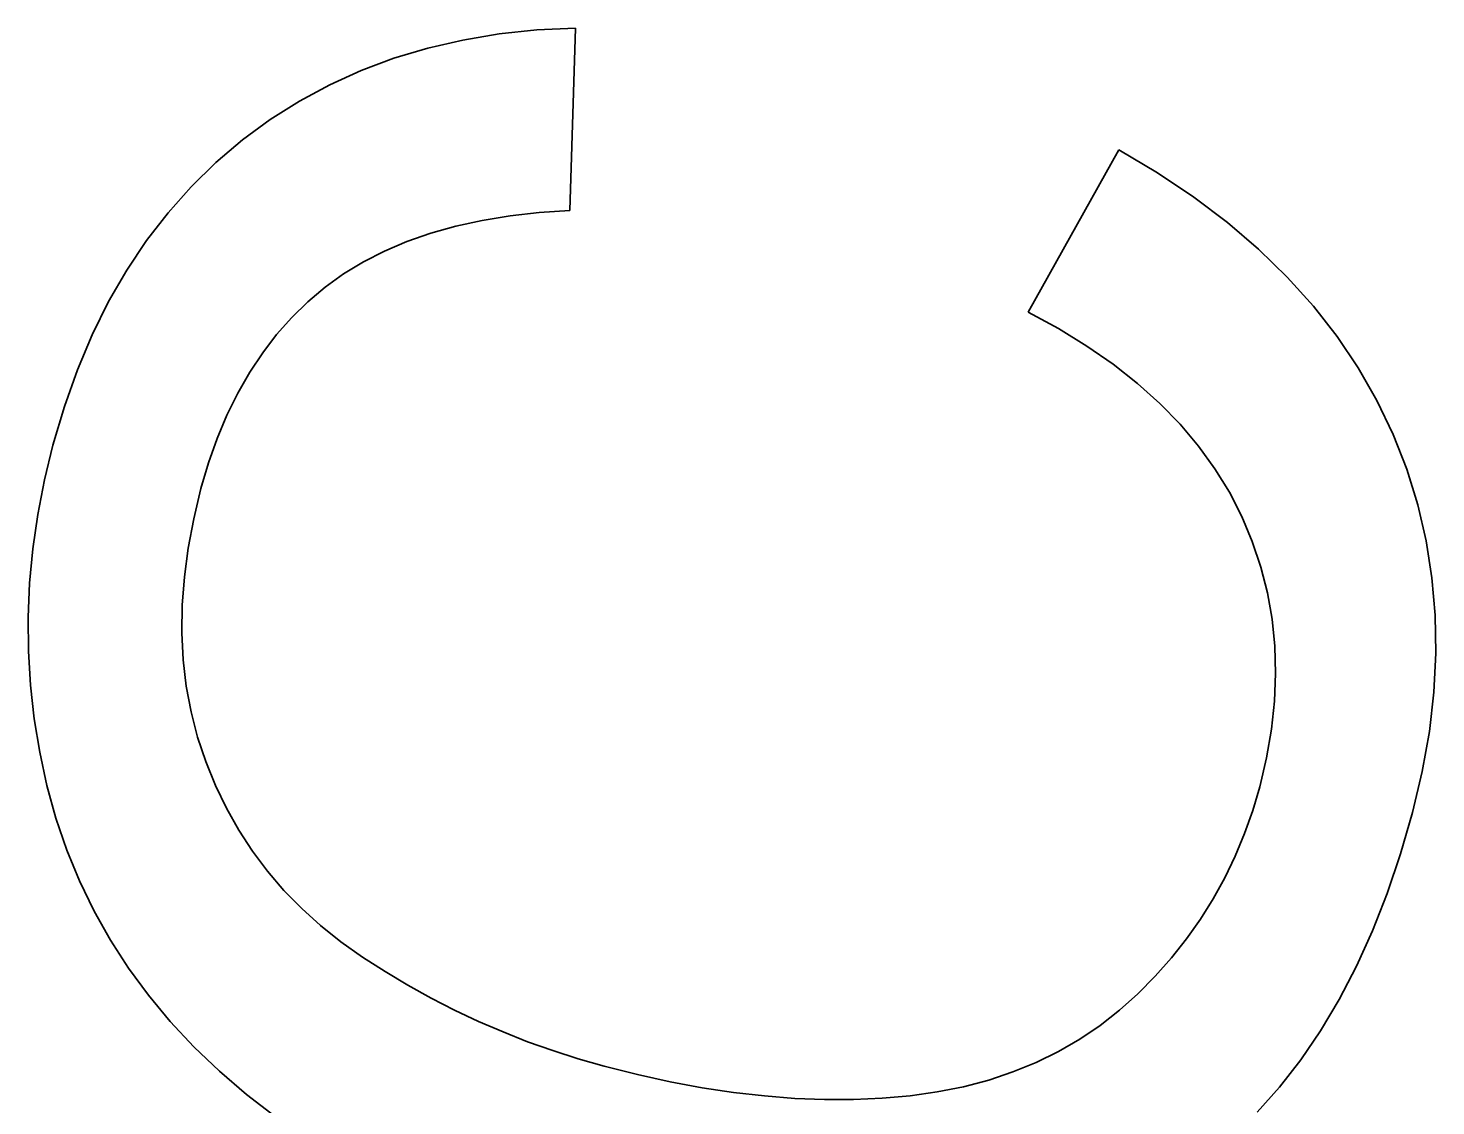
# Model space of a CAD drawing. Extents: x 23 to 417, y 3 to 294.
# Drawn here: x 224.435 to 225.727, y 164.705 to 165.694 of the extents above; entities that cross this region are included whole.
import ezdxf

# ---------------------------------------------------------------- set-up
doc = ezdxf.new("R2010")
doc.units = 0
doc.layers.add('1', color=7, linetype='Continuous', lineweight=13)

msp = doc.modelspace()

# ---------------------------------------------------------------- linework, layer by layer
at = {"layer": '1', "color": 7, "lineweight": 35, "ltscale": 0.000864758}
msp.add_line((224.867, 165.689), (224.9014, 165.6926), dxfattribs=at)
at = {"layer": '1', "color": 7, "lineweight": 35, "ltscale": 0.000888212}
msp.add_line((224.9014, 165.6926), (224.9369, 165.6943), dxfattribs=at)
at = {"layer": '1', "color": 7, "lineweight": 35, "ltscale": 0.004183}
msp.add_line((224.9369, 165.6943), (224.9318, 165.527), dxfattribs=at)
at = {"layer": '1', "color": 7, "lineweight": 35, "ltscale": 0.000825939}
msp.add_line((224.8015, 165.676), (224.8337, 165.6834), dxfattribs=at)
at = {"layer": '1', "color": 7, "lineweight": 35, "ltscale": 0.000843872}
msp.add_line((224.8337, 165.6834), (224.867, 165.689), dxfattribs=at)
at = {"layer": '1', "color": 7, "lineweight": 35, "ltscale": 0.000800939}
msp.add_line((224.7404, 165.6555), (224.7704, 165.6667), dxfattribs=at)
at = {"layer": '1', "color": 7, "lineweight": 35, "ltscale": 0.000811676}
msp.add_line((224.7704, 165.6667), (224.8015, 165.676), dxfattribs=at)
at = {"layer": '1', "color": 7, "lineweight": 35, "ltscale": 0.000793461}
msp.add_line((224.7115, 165.6424), (224.7404, 165.6555), dxfattribs=at)
at = {"layer": '1', "color": 7, "lineweight": 35, "ltscale": 0.000790119}
msp.add_line((224.6836, 165.6274), (224.7115, 165.6424), dxfattribs=at)
at = {"layer": '1', "color": 7, "lineweight": 35, "ltscale": 0.000790593}
msp.add_line((224.6569, 165.6105), (224.6836, 165.6274), dxfattribs=at)
at = {"layer": '1', "color": 7, "lineweight": 35, "ltscale": 0.000794741}
msp.add_line((224.6313, 165.5917), (224.6569, 165.6105), dxfattribs=at)
at = {"layer": '1', "color": 7, "lineweight": 35, "ltscale": 0.000796068}
msp.add_line((224.607, 165.5711), (224.6313, 165.5917), dxfattribs=at)
at = {"layer": '1', "color": 7, "lineweight": 35, "ltscale": 0.004265}
msp.add_line((225.3526, 165.4337), (225.4357, 165.5827), dxfattribs=at)
at = {"layer": '1', "color": 7, "lineweight": 35, "ltscale": 0.001034}
msp.add_line((225.4357, 165.5827), (225.4713, 165.5615), dxfattribs=at)
at = {"layer": '1', "color": 7, "lineweight": 35, "ltscale": 0.000795667}
msp.add_line((224.5842, 165.5488), (224.607, 165.5711), dxfattribs=at)
at = {"layer": '1', "color": 7, "lineweight": 35, "ltscale": 0.000999811}
msp.add_line((225.4713, 165.5615), (225.5045, 165.5393), dxfattribs=at)
at = {"layer": '1', "color": 7, "lineweight": 35, "ltscale": 0.000798914}
msp.add_line((224.563, 165.5249), (224.5842, 165.5488), dxfattribs=at)
at = {"layer": '1', "color": 7, "lineweight": 35, "ltscale": 0.000968755}
msp.add_line((225.5045, 165.5393), (225.5354, 165.5159), dxfattribs=at)
at = {"layer": '1', "color": 7, "lineweight": 35, "ltscale": 0.000805998}
msp.add_line((224.5433, 165.4994), (224.563, 165.5249), dxfattribs=at)
at = {"layer": '1', "color": 7, "lineweight": 35, "ltscale": 0.000646723}
msp.add_line((224.877, 165.5221), (224.8515, 165.5179), dxfattribs=at)
at = {"layer": '1', "color": 7, "lineweight": 35, "ltscale": 0.000673417}
msp.add_line((224.9038, 165.5251), (224.877, 165.5221), dxfattribs=at)
at = {"layer": '1', "color": 7, "lineweight": 35, "ltscale": 0.000701445}
msp.add_line((224.9318, 165.527), (224.9038, 165.5251), dxfattribs=at)
at = {"layer": '1', "color": 7, "lineweight": 35, "ltscale": 0.000598971}
msp.add_line((224.8272, 165.5125), (224.8041, 165.5061), dxfattribs=at)
at = {"layer": '1', "color": 7, "lineweight": 35, "ltscale": 0.00062207}
msp.add_line((224.8515, 165.5179), (224.8272, 165.5125), dxfattribs=at)
at = {"layer": '1', "color": 7, "lineweight": 35, "ltscale": 0.00094151}
msp.add_line((225.5354, 165.5159), (225.564, 165.4915), dxfattribs=at)
at = {"layer": '1', "color": 7, "lineweight": 35, "ltscale": 0.00081735}
msp.add_line((224.5252, 165.4722), (224.5433, 165.4994), dxfattribs=at)
at = {"layer": '1', "color": 7, "lineweight": 35, "ltscale": 0.000559804}
msp.add_line((224.7823, 165.4985), (224.7617, 165.4897), dxfattribs=at)
at = {"layer": '1', "color": 7, "lineweight": 35, "ltscale": 0.000578391}
msp.add_line((224.8041, 165.5061), (224.7823, 165.4985), dxfattribs=at)
at = {"layer": '1', "color": 7, "lineweight": 35, "ltscale": 0.000544236}
msp.add_line((224.7617, 165.4897), (224.7423, 165.4798), dxfattribs=at)
at = {"layer": '1', "color": 7, "lineweight": 35, "ltscale": 0.000917586}
msp.add_line((225.564, 165.4915), (225.5904, 165.4659), dxfattribs=at)
at = {"layer": '1', "color": 7, "lineweight": 35, "ltscale": 0.000831585}
msp.add_line((224.5085, 165.4434), (224.5252, 165.4722), dxfattribs=at)
at = {"layer": '1', "color": 7, "lineweight": 35, "ltscale": 0.000531126}
msp.add_line((224.7423, 165.4798), (224.7241, 165.4687), dxfattribs=at)
at = {"layer": '1', "color": 7, "lineweight": 35, "ltscale": 0.000517056}
msp.add_line((224.7072, 165.4566), (224.6914, 165.4432), dxfattribs=at)
at = {"layer": '1', "color": 7, "lineweight": 35, "ltscale": 0.000521186}
msp.add_line((224.7241, 165.4687), (224.7072, 165.4566), dxfattribs=at)
at = {"layer": '1', "color": 7, "lineweight": 35, "ltscale": 0.000897527}
msp.add_line((225.5904, 165.4659), (225.6144, 165.4392), dxfattribs=at)
at = {"layer": '1', "color": 7, "lineweight": 35, "ltscale": 0.000850095}
msp.add_line((224.4935, 165.4129), (224.5085, 165.4434), dxfattribs=at)
at = {"layer": '1', "color": 7, "lineweight": 35, "ltscale": 0.000518182}
msp.add_line((224.6914, 165.4432), (224.6766, 165.4288), dxfattribs=at)
at = {"layer": '1', "color": 7, "lineweight": 35, "ltscale": 0.000791535}
msp.add_line((225.3804, 165.4186), (225.3526, 165.4337), dxfattribs=at)
at = {"layer": '1', "color": 7, "lineweight": 35, "ltscale": 0.000881651}
msp.add_line((225.6144, 165.4392), (225.6361, 165.4114), dxfattribs=at)
at = {"layer": '1', "color": 7, "lineweight": 35, "ltscale": 0.000522027}
msp.add_line((224.6766, 165.4288), (224.6627, 165.4131), dxfattribs=at)
at = {"layer": '1', "color": 7, "lineweight": 35, "ltscale": 0.000762186}
msp.add_line((225.4063, 165.4026), (225.3804, 165.4186), dxfattribs=at)
at = {"layer": '1', "color": 7, "lineweight": 35, "ltscale": 0.000871493}
msp.add_line((224.4799, 165.3808), (224.4935, 165.4129), dxfattribs=at)
at = {"layer": '1', "color": 7, "lineweight": 35, "ltscale": 0.000528202}
msp.add_line((224.6627, 165.4131), (224.6499, 165.3964), dxfattribs=at)
at = {"layer": '1', "color": 7, "lineweight": 35, "ltscale": 0.000870194}
msp.add_line((225.6361, 165.4114), (225.6555, 165.3825), dxfattribs=at)
at = {"layer": '1', "color": 7, "lineweight": 35, "ltscale": 0.000537604}
msp.add_line((224.6499, 165.3964), (224.638, 165.3785), dxfattribs=at)
at = {"layer": '1', "color": 7, "lineweight": 35, "ltscale": 0.000734846}
msp.add_line((225.4305, 165.3858), (225.4063, 165.4026), dxfattribs=at)
at = {"layer": '1', "color": 7, "lineweight": 35, "ltscale": 0.000896274}
msp.add_line((224.4679, 165.3471), (224.4799, 165.3808), dxfattribs=at)
at = {"layer": '1', "color": 7, "lineweight": 35, "ltscale": 0.000710268}
msp.add_line((225.4528, 165.3683), (225.4305, 165.3858), dxfattribs=at)
at = {"layer": '1', "color": 7, "lineweight": 35, "ltscale": 0.000863449}
msp.add_line((225.6555, 165.3825), (225.6727, 165.3525), dxfattribs=at)
at = {"layer": '1', "color": 7, "lineweight": 35, "ltscale": 0.000548771}
msp.add_line((224.638, 165.3785), (224.6271, 165.3594), dxfattribs=at)
at = {"layer": '1', "color": 7, "lineweight": 35, "ltscale": 0.000688204}
msp.add_line((225.4733, 165.3499), (225.4528, 165.3683), dxfattribs=at)
at = {"layer": '1', "color": 7, "lineweight": 35, "ltscale": 0.000563046}
msp.add_line((224.6271, 165.3594), (224.6171, 165.3392), dxfattribs=at)
at = {"layer": '1', "color": 7, "lineweight": 35, "ltscale": 0.000923083}
msp.add_line((224.4574, 165.3116), (224.4679, 165.3471), dxfattribs=at)
at = {"layer": '1', "color": 7, "lineweight": 35, "ltscale": 0.000669108}
msp.add_line((225.492, 165.3308), (225.4733, 165.3499), dxfattribs=at)
at = {"layer": '1', "color": 7, "lineweight": 35, "ltscale": 0.000860957}
msp.add_line((225.6727, 165.3525), (225.6875, 165.3215), dxfattribs=at)
at = {"layer": '1', "color": 7, "lineweight": 35, "ltscale": 0.000578606}
msp.add_line((224.6171, 165.3392), (224.6082, 165.3178), dxfattribs=at)
at = {"layer": '1', "color": 7, "lineweight": 35, "ltscale": 0.000653496}
msp.add_line((225.5089, 165.3108), (225.492, 165.3308), dxfattribs=at)
at = {"layer": '1', "color": 7, "lineweight": 35, "ltscale": 0.000596531}
msp.add_line((224.6082, 165.3178), (224.6002, 165.2954), dxfattribs=at)
at = {"layer": '1', "color": 7, "lineweight": 35, "ltscale": 0.000857686}
msp.add_line((225.6875, 165.3215), (225.7, 165.2895), dxfattribs=at)
at = {"layer": '1', "color": 7, "lineweight": 35, "ltscale": 0.00082038}
msp.add_line((224.4497, 165.2798), (224.4574, 165.3116), dxfattribs=at)
at = {"layer": '1', "color": 7, "lineweight": 35, "ltscale": 0.000640957}
msp.add_line((225.5239, 165.29), (225.5089, 165.3108), dxfattribs=at)
at = {"layer": '1', "color": 7, "lineweight": 35, "ltscale": 0.000616274}
msp.add_line((224.6002, 165.2954), (224.5932, 165.2717), dxfattribs=at)
at = {"layer": '1', "color": 7, "lineweight": 35, "ltscale": 0.000632368}
msp.add_line((225.5372, 165.2685), (225.5239, 165.29), dxfattribs=at)
at = {"layer": '1', "color": 7, "lineweight": 35, "ltscale": 0.0008524}
msp.add_line((225.7, 165.2895), (225.7101, 165.2569), dxfattribs=at)
at = {"layer": '1', "color": 7, "lineweight": 35, "ltscale": 0.000808412}
msp.add_line((224.4435, 165.248), (224.4497, 165.2798), dxfattribs=at)
at = {"layer": '1', "color": 7, "lineweight": 35, "ltscale": 0.000708975}
msp.add_line((224.5932, 165.2717), (224.5866, 165.2441), dxfattribs=at)
at = {"layer": '1', "color": 7, "lineweight": 35, "ltscale": 0.000627461}
msp.add_line((225.5486, 165.2461), (225.5372, 165.2685), dxfattribs=at)
at = {"layer": '1', "color": 7, "lineweight": 35, "ltscale": 0.000851258}
msp.add_line((225.7101, 165.2569), (225.7178, 165.2238), dxfattribs=at)
at = {"layer": '1', "color": 7, "lineweight": 35, "ltscale": 0.000797896}
msp.add_line((224.4389, 165.2164), (224.4435, 165.248), dxfattribs=at)
at = {"layer": '1', "color": 7, "lineweight": 35, "ltscale": 0.000686686}
msp.add_line((224.5866, 165.2441), (224.5815, 165.2172), dxfattribs=at)
at = {"layer": '1', "color": 7, "lineweight": 35, "ltscale": 0.000622466}
msp.add_line((225.5582, 165.2232), (225.5486, 165.2461), dxfattribs=at)
at = {"layer": '1', "color": 7, "lineweight": 35, "ltscale": 0.000789715}
msp.add_line((224.436, 165.185), (224.4389, 165.2164), dxfattribs=at)
at = {"layer": '1', "color": 7, "lineweight": 35, "ltscale": 0.000667094}
msp.add_line((224.5815, 165.2172), (224.578, 165.1907), dxfattribs=at)
at = {"layer": '1', "color": 7, "lineweight": 35, "ltscale": 0.000616499}
msp.add_line((225.566, 165.1998), (225.5582, 165.2232), dxfattribs=at)
at = {"layer": '1', "color": 7, "lineweight": 35, "ltscale": 0.000854869}
msp.add_line((225.7178, 165.2238), (225.7232, 165.19), dxfattribs=at)
at = {"layer": '1', "color": 7, "lineweight": 35, "ltscale": 0.000613513}
msp.add_line((225.5721, 165.176), (225.566, 165.1998), dxfattribs=at)
at = {"layer": '1', "color": 7, "lineweight": 35, "ltscale": 0.000649175}
msp.add_line((224.578, 165.1907), (224.5761, 165.1648), dxfattribs=at)
at = {"layer": '1', "color": 7, "lineweight": 35, "ltscale": 0.000862748}
msp.add_line((225.7232, 165.19), (225.7262, 165.1556), dxfattribs=at)
at = {"layer": '1', "color": 7, "lineweight": 35, "ltscale": 0.000783461}
msp.add_line((224.4346, 165.1537), (224.436, 165.185), dxfattribs=at)
at = {"layer": '1', "color": 7, "lineweight": 35, "ltscale": 0.000614531}
msp.add_line((225.5764, 165.1518), (225.5721, 165.176), dxfattribs=at)
at = {"layer": '1', "color": 7, "lineweight": 35, "ltscale": 0.00063312}
msp.add_line((224.5761, 165.1648), (224.5757, 165.1395), dxfattribs=at)
at = {"layer": '1', "color": 7, "lineweight": 35, "ltscale": 0.00077888}
msp.add_line((224.4349, 165.1225), (224.4346, 165.1537), dxfattribs=at)
at = {"layer": '1', "color": 7, "lineweight": 35, "ltscale": 0.000618139}
msp.add_line((225.5789, 165.1272), (225.5764, 165.1518), dxfattribs=at)
at = {"layer": '1', "color": 7, "lineweight": 35, "ltscale": 0.000874903}
msp.add_line((225.7262, 165.1556), (225.7267, 165.1206), dxfattribs=at)
at = {"layer": '1', "color": 7, "lineweight": 35, "ltscale": 0.000620319}
msp.add_line((224.5757, 165.1395), (224.5769, 165.1147), dxfattribs=at)
at = {"layer": '1', "color": 7, "lineweight": 35, "ltscale": 0.000776683}
msp.add_line((224.4367, 165.0915), (224.4349, 165.1225), dxfattribs=at)
at = {"layer": '1', "color": 7, "lineweight": 35, "ltscale": 0.000625487}
msp.add_line((225.5797, 165.1022), (225.5789, 165.1272), dxfattribs=at)
at = {"layer": '1', "color": 7, "lineweight": 35, "ltscale": 0.00089118}
msp.add_line((225.7267, 165.1206), (225.725, 165.085), dxfattribs=at)
at = {"layer": '1', "color": 7, "lineweight": 35, "ltscale": 0.000609346}
msp.add_line((224.5769, 165.1147), (224.5797, 165.0905), dxfattribs=at)
at = {"layer": '1', "color": 7, "lineweight": 35, "ltscale": 0.000635922}
msp.add_line((225.5787, 165.0768), (225.5797, 165.1022), dxfattribs=at)
at = {"layer": '1', "color": 7, "lineweight": 35, "ltscale": 0.000776692}
msp.add_line((224.4402, 165.0606), (224.4367, 165.0915), dxfattribs=at)
at = {"layer": '1', "color": 7, "lineweight": 35, "ltscale": 0.000601809}
msp.add_line((224.5797, 165.0905), (224.5841, 165.0668), dxfattribs=at)
at = {"layer": '1', "color": 7, "lineweight": 35, "ltscale": 0.000910903}
msp.add_line((225.725, 165.085), (225.7208, 165.0488), dxfattribs=at)
at = {"layer": '1', "color": 7, "lineweight": 35, "ltscale": 0.000649421}
msp.add_line((225.5759, 165.051), (225.5787, 165.0768), dxfattribs=at)
at = {"layer": '1', "color": 7, "lineweight": 35, "ltscale": 0.000778682}
msp.add_line((224.4452, 165.0299), (224.4402, 165.0606), dxfattribs=at)
at = {"layer": '1', "color": 7, "lineweight": 35, "ltscale": 0.000596412}
msp.add_line((224.5841, 165.0668), (224.5901, 165.0437), dxfattribs=at)
at = {"layer": '1', "color": 7, "lineweight": 35, "ltscale": 0.000594604}
msp.add_line((224.5901, 165.0437), (224.5976, 165.0212), dxfattribs=at)
at = {"layer": '1', "color": 7, "lineweight": 35, "ltscale": 0.000665716}
msp.add_line((225.5714, 165.0247), (225.5759, 165.051), dxfattribs=at)
at = {"layer": '1', "color": 7, "lineweight": 35, "ltscale": 0.000934618}
msp.add_line((225.7208, 165.0488), (225.7143, 165.012), dxfattribs=at)
at = {"layer": '1', "color": 7, "lineweight": 35, "ltscale": 0.000782341}
msp.add_line((224.4519, 164.9993), (224.4452, 165.0299), dxfattribs=at)
at = {"layer": '1', "color": 7, "lineweight": 35, "ltscale": 0.00058992}
msp.add_line((224.5976, 165.0212), (224.6066, 164.9993), dxfattribs=at)
at = {"layer": '1', "color": 7, "lineweight": 35, "ltscale": 0.000684643}
msp.add_line((225.5651, 164.9981), (225.5714, 165.0247), dxfattribs=at)
at = {"layer": '1', "color": 7, "lineweight": 35, "ltscale": 0.000961684}
msp.add_line((225.7143, 165.012), (225.7053, 164.9746), dxfattribs=at)
at = {"layer": '1', "color": 7, "lineweight": 35, "ltscale": 0.000779857}
msp.add_line((224.4601, 164.9692), (224.4519, 164.9993), dxfattribs=at)
at = {"layer": '1', "color": 7, "lineweight": 35, "ltscale": 0.00058242}
msp.add_line((224.6066, 164.9993), (224.6167, 164.9784), dxfattribs=at)
at = {"layer": '1', "color": 7, "lineweight": 35, "ltscale": 0.00056744}
msp.add_line((225.5587, 164.9763), (225.5651, 164.9981), dxfattribs=at)
at = {"layer": '1', "color": 7, "lineweight": 35, "ltscale": 0.000771923}
msp.add_line((224.4701, 164.94), (224.4601, 164.9692), dxfattribs=at)
at = {"layer": '1', "color": 7, "lineweight": 35, "ltscale": 0.000577263}
msp.add_line((224.6167, 164.9784), (224.6281, 164.9583), dxfattribs=at)
at = {"layer": '1', "color": 7, "lineweight": 35, "ltscale": 0.000560986}
msp.add_line((225.5512, 164.9552), (225.5587, 164.9763), dxfattribs=at)
at = {"layer": '1', "color": 7, "lineweight": 35, "ltscale": 0.000991651}
msp.add_line((225.7053, 164.9746), (225.6943, 164.9365), dxfattribs=at)
at = {"layer": '1', "color": 7, "lineweight": 35, "ltscale": 0.000574495}
msp.add_line((224.6281, 164.9583), (224.6406, 164.939), dxfattribs=at)
at = {"layer": '1', "color": 7, "lineweight": 35, "ltscale": 0.00055571}
msp.add_line((225.5426, 164.9346), (225.5512, 164.9552), dxfattribs=at)
at = {"layer": '1', "color": 7, "lineweight": 35, "ltscale": 0.000766478}
msp.add_line((224.4817, 164.9117), (224.4701, 164.94), dxfattribs=at)
at = {"layer": '1', "color": 7, "lineweight": 35, "ltscale": 0.000574246}
msp.add_line((224.6406, 164.939), (224.6544, 164.9207), dxfattribs=at)
at = {"layer": '1', "color": 7, "lineweight": 35, "ltscale": 0.000552891}
msp.add_line((225.533, 164.9147), (225.5426, 164.9346), dxfattribs=at)
at = {"layer": '1', "color": 7, "lineweight": 35, "ltscale": 0.000956037}
msp.add_line((225.6943, 164.9365), (225.682, 164.9003), dxfattribs=at)
at = {"layer": '1', "color": 7, "lineweight": 35, "ltscale": 0.000576394}
msp.add_line((224.6544, 164.9207), (224.6694, 164.9031), dxfattribs=at)
at = {"layer": '1', "color": 7, "lineweight": 35, "ltscale": 0.000550961}
msp.add_line((225.5224, 164.8954), (225.533, 164.9147), dxfattribs=at)
at = {"layer": '1', "color": 7, "lineweight": 35, "ltscale": 0.000764301}
msp.add_line((224.4951, 164.8841), (224.4817, 164.9117), dxfattribs=at)
at = {"layer": '1', "color": 7, "lineweight": 35, "ltscale": 0.000580722}
msp.add_line((224.6694, 164.9031), (224.6857, 164.8865), dxfattribs=at)
at = {"layer": '1', "color": 7, "lineweight": 35, "ltscale": 0.000550714}
msp.add_line((225.5107, 164.8767), (225.5224, 164.8954), dxfattribs=at)
at = {"layer": '1', "color": 7, "lineweight": 35, "ltscale": 0.000921686}
msp.add_line((225.682, 164.9003), (225.6686, 164.866), dxfattribs=at)
at = {"layer": '1', "color": 7, "lineweight": 35, "ltscale": 0.000764356}
msp.add_line((224.5101, 164.8575), (224.4951, 164.8841), dxfattribs=at)
at = {"layer": '1', "color": 7, "lineweight": 35, "ltscale": 0.000587402}
msp.add_line((224.6857, 164.8865), (224.7031, 164.8707), dxfattribs=at)
at = {"layer": '1', "color": 7, "lineweight": 35, "ltscale": 0.00055295}
msp.add_line((225.4979, 164.8587), (225.5107, 164.8767), dxfattribs=at)
at = {"layer": '1', "color": 7, "lineweight": 35, "ltscale": 0.000596505}
msp.add_line((224.7031, 164.8707), (224.7217, 164.8558), dxfattribs=at)
at = {"layer": '1', "color": 7, "lineweight": 35, "ltscale": 0.000890248}
msp.add_line((225.6686, 164.866), (225.6539, 164.8335), dxfattribs=at)
at = {"layer": '1', "color": 7, "lineweight": 35, "ltscale": 0.000768095}
msp.add_line((224.5267, 164.8317), (224.5101, 164.8575), dxfattribs=at)
at = {"layer": '1', "color": 7, "lineweight": 35, "ltscale": 0.000607754}
msp.add_line((224.7217, 164.8558), (224.7416, 164.8418), dxfattribs=at)
at = {"layer": '1', "color": 7, "lineweight": 35, "ltscale": 0.000556}
msp.add_line((225.4841, 164.8412), (225.4979, 164.8587), dxfattribs=at)
at = {"layer": '1', "color": 7, "lineweight": 35, "ltscale": 0.000612799}
msp.add_line((224.7416, 164.8418), (224.7622, 164.8286), dxfattribs=at)
at = {"layer": '1', "color": 7, "lineweight": 35, "ltscale": 0.000561176}
msp.add_line((225.4692, 164.8244), (225.4841, 164.8412), dxfattribs=at)
at = {"layer": '1', "color": 7, "lineweight": 35, "ltscale": 0.000773919}
msp.add_line((224.5451, 164.8068), (224.5267, 164.8317), dxfattribs=at)
at = {"layer": '1', "color": 7, "lineweight": 35, "ltscale": 0.000610656}
msp.add_line((224.7622, 164.8286), (224.7832, 164.816), dxfattribs=at)
at = {"layer": '1', "color": 7, "lineweight": 35, "ltscale": 0.000567981}
msp.add_line((225.4533, 164.8082), (225.4692, 164.8244), dxfattribs=at)
at = {"layer": '1', "color": 7, "lineweight": 35, "ltscale": 0.0008605}
msp.add_line((225.6539, 164.8335), (225.6381, 164.803), dxfattribs=at)
at = {"layer": '1', "color": 7, "lineweight": 35, "ltscale": 0.000608971}
msp.add_line((224.7832, 164.816), (224.8045, 164.8042), dxfattribs=at)
at = {"layer": '1', "color": 7, "lineweight": 35, "ltscale": 0.000783161}
msp.add_line((224.5651, 164.7827), (224.5451, 164.8068), dxfattribs=at)
at = {"layer": '1', "color": 7, "lineweight": 35, "ltscale": 0.000608208}
msp.add_line((224.8045, 164.8042), (224.8261, 164.7932), dxfattribs=at)
at = {"layer": '1', "color": 7, "lineweight": 35, "ltscale": 0.000568945}
msp.add_line((225.4364, 164.793), (225.4533, 164.8082), dxfattribs=at)
at = {"layer": '1', "color": 7, "lineweight": 35, "ltscale": 0.000834306}
msp.add_line((225.6381, 164.803), (225.621, 164.7743), dxfattribs=at)
at = {"layer": '1', "color": 7, "lineweight": 35, "ltscale": 0.000607801}
msp.add_line((224.8261, 164.7932), (224.8481, 164.7828), dxfattribs=at)
at = {"layer": '1', "color": 7, "lineweight": 35, "ltscale": 0.000564495}
msp.add_line((225.4186, 164.779), (225.4364, 164.793), dxfattribs=at)
at = {"layer": '1', "color": 7, "lineweight": 35, "ltscale": 0.000794721}
msp.add_line((224.5868, 164.7594), (224.5651, 164.7827), dxfattribs=at)
at = {"layer": '1', "color": 7, "lineweight": 35, "ltscale": 0.000608379}
msp.add_line((224.8481, 164.7828), (224.8705, 164.7732), dxfattribs=at)
at = {"layer": '1', "color": 7, "lineweight": 35, "ltscale": 0.000609269}
msp.add_line((224.8705, 164.7732), (224.8931, 164.7642), dxfattribs=at)
at = {"layer": '1', "color": 7, "lineweight": 35, "ltscale": 0.000563963}
msp.add_line((225.4, 164.7664), (225.4186, 164.779), dxfattribs=at)
at = {"layer": '1', "color": 7, "lineweight": 35, "ltscale": 0.000810604}
msp.add_line((225.621, 164.7743), (225.6027, 164.7475), dxfattribs=at)
at = {"layer": '1', "color": 7, "lineweight": 35, "ltscale": 0.000809043}
msp.add_line((224.6102, 164.7371), (224.5868, 164.7594), dxfattribs=at)
at = {"layer": '1', "color": 7, "lineweight": 35, "ltscale": 0.000611166}
msp.add_line((224.8931, 164.7642), (224.9162, 164.756), dxfattribs=at)
at = {"layer": '1', "color": 7, "lineweight": 35, "ltscale": 0.000564978}
msp.add_line((225.3804, 164.7551), (225.4, 164.7664), dxfattribs=at)
at = {"layer": '1', "color": 7, "lineweight": 35, "ltscale": 0.00061336}
msp.add_line((224.9162, 164.756), (224.9395, 164.7485), dxfattribs=at)
at = {"layer": '1', "color": 7, "lineweight": 35, "ltscale": 0.000616524}
msp.add_line((224.9395, 164.7485), (224.9633, 164.7418), dxfattribs=at)
at = {"layer": '1', "color": 7, "lineweight": 35, "ltscale": 0.00056969}
msp.add_line((225.3599, 164.7451), (225.3804, 164.7551), dxfattribs=at)
at = {"layer": '1', "color": 7, "lineweight": 35, "ltscale": 0.000790144}
msp.add_line((225.6027, 164.7475), (225.5833, 164.7226), dxfattribs=at)
at = {"layer": '1', "color": 7, "lineweight": 35, "ltscale": 0.000819834}
msp.add_line((224.6351, 164.7157), (224.6102, 164.7371), dxfattribs=at)
at = {"layer": '1', "color": 7, "lineweight": 35, "ltscale": 0.000787246}
msp.add_line((224.9633, 164.7418), (224.9938, 164.7341), dxfattribs=at)
at = {"layer": '1', "color": 7, "lineweight": 35, "ltscale": 0.000767565}
msp.add_line((224.9938, 164.7341), (225.0238, 164.7275), dxfattribs=at)
at = {"layer": '1', "color": 7, "lineweight": 35, "ltscale": 0.000586036}
msp.add_line((225.3163, 164.729), (225.3386, 164.7364), dxfattribs=at)
at = {"layer": '1', "color": 7, "lineweight": 35, "ltscale": 0.000576787}
msp.add_line((225.3386, 164.7364), (225.3599, 164.7451), dxfattribs=at)
at = {"layer": '1', "color": 7, "lineweight": 35, "ltscale": 0.000748972}
msp.add_line((225.0238, 164.7275), (225.0532, 164.722), dxfattribs=at)
at = {"layer": '1', "color": 7, "lineweight": 35, "ltscale": 0.000730844}
msp.add_line((225.0532, 164.722), (225.0821, 164.7176), dxfattribs=at)
at = {"layer": '1', "color": 7, "lineweight": 35, "ltscale": 0.000612971}
msp.add_line((225.2691, 164.7181), (225.2932, 164.7229), dxfattribs=at)
at = {"layer": '1', "color": 7, "lineweight": 35, "ltscale": 0.000598354}
msp.add_line((225.2932, 164.7229), (225.3163, 164.729), dxfattribs=at)
at = {"layer": '1', "color": 7, "lineweight": 35, "ltscale": 0.000773334}
msp.add_line((225.5833, 164.7226), (225.5626, 164.6995), dxfattribs=at)
at = {"layer": '1', "color": 7, "lineweight": 35, "ltscale": 0.000827409}
msp.add_line((224.6614, 164.6956), (224.6351, 164.7157), dxfattribs=at)
at = {"layer": '1', "color": 7, "lineweight": 35, "ltscale": 0.000713793}
msp.add_line((225.0821, 164.7176), (225.1105, 164.7144), dxfattribs=at)
at = {"layer": '1', "color": 7, "lineweight": 35, "ltscale": 0.000697692}
msp.add_line((225.1105, 164.7144), (225.1383, 164.7122), dxfattribs=at)
at = {"layer": '1', "color": 7, "lineweight": 35, "ltscale": 0.000682405}
msp.add_line((225.1383, 164.7122), (225.1656, 164.7112), dxfattribs=at)
at = {"layer": '1', "color": 7, "lineweight": 35, "ltscale": 0.000668577}
msp.add_line((225.1656, 164.7112), (225.1923, 164.7112), dxfattribs=at)
at = {"layer": '1', "color": 7, "lineweight": 35, "ltscale": 0.000655529}
msp.add_line((225.1923, 164.7112), (225.2185, 164.7124), dxfattribs=at)
at = {"layer": '1', "color": 7, "lineweight": 35, "ltscale": 0.000643753}
msp.add_line((225.2185, 164.7124), (225.2442, 164.7146), dxfattribs=at)
at = {"layer": '1', "color": 7, "lineweight": 35, "ltscale": 0.00062958}
msp.add_line((225.2442, 164.7146), (225.2691, 164.7181), dxfattribs=at)

doc.saveas('drawing.dxf')
